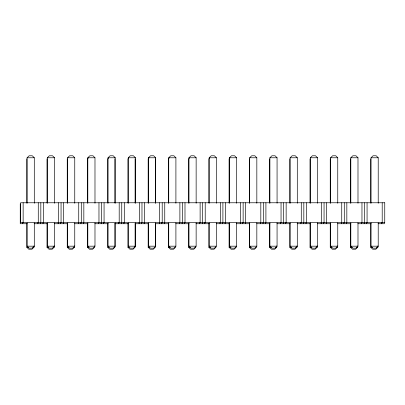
<?xml version="1.0" encoding="UTF-8"?>
<svg xmlns="http://www.w3.org/2000/svg" width="405" height="405" viewBox="0 0 405 405"><rect width="100%" height="100%" fill="white"/><g stroke="black" fill="none" stroke-linecap="round" stroke-linejoin="round"><path stroke-width="0.61" d="M27.125 203.239L27.125 157.768L29.114 155.778L32.299 155.778L34.293 157.768L34.293 203.239M47.355 203.239L47.355 157.768L49.344 155.778L52.534 155.778L54.523 157.768L54.523 203.239M67.584 203.239L67.584 157.768L69.574 155.778L72.763 155.778L74.753 157.768L74.753 203.239M87.814 203.239L87.814 157.768L89.809 155.778L92.993 155.778L94.983 157.768L94.983 203.239M88.27 158.026L87.475 158.821L87.475 203.026M108.049 203.239L108.049 157.768L110.038 155.778L113.223 155.778L115.217 157.768L115.217 203.239M108.499 158.026L107.705 158.821L107.705 203.026M34.293 222.816L34.293 246.179L32.299 248.169L29.114 248.169L27.125 246.179L27.125 222.816M33.949 245.967L33.949 247.232L31.96 249.222L28.77 249.222L26.781 247.232L26.781 223.236M128.279 203.239L128.279 157.768L130.268 155.778L133.458 155.778L135.447 157.768L135.447 203.239M128.734 158.026L127.934 158.821L127.934 203.026M54.523 222.816L54.523 246.179L52.534 248.169L49.344 248.169L47.355 246.179L47.355 222.816M54.179 245.967L54.179 247.232L52.189 249.222L49.005 249.222L47.01 247.232L47.01 223.236M148.508 203.239L148.508 157.768L150.498 155.778L153.687 155.778L155.677 157.768L155.677 203.239M148.964 158.026L148.169 158.821L148.169 203.026M74.753 222.816L74.753 246.179L72.763 248.169L69.574 248.169L67.584 246.179L67.584 222.816M74.414 245.967L74.414 247.232L72.419 249.222L69.235 249.222L67.245 247.232L67.245 223.236M168.738 203.239L168.738 157.768L170.733 155.778L173.917 155.778L175.907 157.768L175.907 203.239M169.194 158.026L168.399 158.821L168.399 203.026M94.983 222.816L94.983 246.179L92.993 248.169L89.809 248.169L87.814 246.179L87.814 222.816M188.973 203.239L188.973 157.768L190.963 155.778L194.147 155.778L196.141 157.768L196.141 203.239M189.424 158.026L188.629 158.821L188.629 203.026M115.217 222.816L115.217 246.179L113.223 248.169L110.038 248.169L108.049 246.179L108.049 222.816M209.203 203.239L209.203 157.768L211.192 155.778L214.382 155.778L216.371 157.768L216.371 203.239M209.658 158.026L208.858 158.821L208.858 203.026M135.447 222.816L135.447 246.179L133.458 248.169L130.268 248.169L128.279 246.179L128.279 222.816M229.432 203.239L229.432 157.768L231.422 155.778L234.611 155.778L236.601 157.768L236.601 203.239M229.888 158.026L229.093 158.821L229.093 203.026M155.677 222.816L155.677 246.179L153.687 248.169L150.498 248.169L148.508 246.179L148.508 222.816M249.662 203.239L249.662 157.768L251.657 155.778L254.841 155.778L256.831 157.768L256.831 203.239M175.907 222.816L175.907 246.179L173.917 248.169L170.733 248.169L168.738 246.179L168.738 222.816M175.567 247.232L173.578 249.222L170.389 249.222L168.399 247.232L168.399 223.236M269.897 203.239L269.897 157.768L271.887 155.778L275.071 155.778L277.066 157.768L277.066 203.239M196.141 222.816L196.141 246.179L194.147 248.169L190.963 248.169L188.973 246.179L188.973 222.816M195.797 247.232L193.808 249.222L190.618 249.222L188.629 247.232L188.629 223.236M290.127 203.239L290.127 157.768L292.116 155.778L295.306 155.778L297.295 157.768L297.295 203.239M216.371 222.816L216.371 246.179L214.382 248.169L211.192 248.169L209.203 246.179L209.203 222.816M216.027 247.232L214.037 249.222L210.853 249.222L208.858 247.232L208.858 223.236M310.357 203.239L310.357 157.768L312.346 155.778L315.535 155.778L317.525 157.768L317.525 203.239M236.601 222.816L236.601 246.179L234.611 248.169L231.422 248.169L229.432 246.179L229.432 222.816M236.262 247.232L234.267 249.222L231.083 249.222L229.093 247.232L229.093 223.236M330.586 203.239L330.586 157.768L332.581 155.778L335.765 155.778L337.755 157.768L337.755 203.239M256.831 222.816L256.831 246.179L254.841 248.169L251.657 248.169L249.662 246.179L249.662 222.816M256.492 247.232L254.502 249.222L251.313 249.222L249.323 247.232L249.323 223.236M350.821 203.239L350.821 157.768L352.811 155.778L355.995 155.778L357.99 157.768L357.99 203.239M277.066 222.816L277.066 246.179L275.071 248.169L271.887 248.169L269.897 246.179L269.897 222.816M276.721 245.967L276.721 247.232L274.732 249.222L271.542 249.222L269.553 247.232L269.553 223.236M371.051 203.239L371.051 157.768L373.04 155.778L376.23 155.778L378.219 157.768L378.219 203.239M297.295 222.816L297.295 246.179L295.306 248.169L292.116 248.169L290.127 246.179L290.127 222.816M296.951 245.967L296.951 247.232L294.962 249.222L291.777 249.222L289.783 247.232L289.783 223.236M317.525 222.816L317.525 246.179L315.535 248.169L312.346 248.169L310.357 246.179L310.357 222.816M317.186 245.967L317.186 247.232L315.191 249.222L312.007 249.222L310.017 247.232L310.017 223.236M337.755 222.816L337.755 246.179L335.765 248.169L332.581 248.169L330.586 246.179L330.586 222.816M337.416 245.967L337.416 247.232L335.426 249.222L332.237 249.222L330.247 247.232L330.247 223.236M357.99 222.816L357.99 246.179L355.995 248.169L352.811 248.169L350.821 246.179L350.821 222.816M357.645 245.967L357.645 247.232L355.656 249.222L352.466 249.222L350.477 247.232L350.477 223.236M378.219 222.816L378.219 246.179L376.23 248.169L373.04 248.169L371.051 246.179L371.051 222.816M377.875 245.967L377.875 247.232L375.886 249.222L372.701 249.222L370.707 247.232L370.707 223.236M27.125 157.768L34.293 157.768M47.355 157.768L54.523 157.768M67.584 157.768L74.753 157.768M87.814 157.768L94.983 157.768M108.049 157.768L115.217 157.768M128.279 157.768L135.447 157.768M148.508 157.768L155.677 157.768M168.738 157.768L175.907 157.768M188.973 157.768L196.141 157.768M209.203 157.768L216.371 157.768M229.432 157.768L236.601 157.768M249.662 157.768L256.831 157.768M269.897 157.768L277.066 157.768M290.127 157.768L297.295 157.768M310.357 157.768L317.525 157.768M330.586 157.768L337.755 157.768M350.821 157.768L357.99 157.768M371.051 157.768L378.219 157.768M27.211 223.737L20.25 223.737L20.25 203.821M34.147 223.737L47.446 223.737M54.381 223.737L67.675 223.737M74.611 223.737L87.905 223.737M94.841 223.737L108.135 223.737M115.071 223.737L128.37 223.737M135.305 223.737L148.6 223.737M155.535 223.737L168.829 223.737M175.765 223.737L189.059 223.737M195.995 223.737L209.294 223.737M216.23 223.737L229.524 223.737M236.459 223.737L249.753 223.737M256.689 223.737L269.983 223.737M276.919 223.737L290.218 223.737M297.154 223.737L310.448 223.737M317.383 223.737L330.677 223.737M337.613 223.737L350.907 223.737M357.843 223.737L371.142 223.737M378.078 223.737L384.411 223.737L384.411 222.492M27.125 246.179L34.293 246.179M47.355 246.179L54.523 246.179M67.584 246.179L74.753 246.179M87.814 246.179L94.983 246.179M108.049 246.179L115.217 246.179M128.279 246.179L135.447 246.179M148.508 246.179L155.677 246.179M168.738 246.179L175.907 246.179M188.973 246.179L196.141 246.179M209.203 246.179L216.371 246.179M229.432 246.179L236.601 246.179M249.662 246.179L256.831 246.179M269.897 246.179L277.066 246.179M290.127 246.179L297.295 246.179M310.357 246.179L317.525 246.179M330.586 246.179L337.755 246.179M350.821 246.179L357.99 246.179M371.051 246.179L378.219 246.179M26.781 247.232L28.573 247.232M32.754 247.232L33.949 247.232M47.01 247.232L48.803 247.232M52.984 247.232L54.179 247.232M67.245 247.232L69.037 247.232M73.219 247.232L74.414 247.232M87.475 223.236L87.475 247.232L88.67 247.232M107.705 223.236L107.705 247.232L108.899 247.232M127.934 223.236L127.934 247.232L129.129 247.232M148.169 223.236L148.169 247.232L149.364 247.232M168.399 247.232L170.191 247.232M188.629 247.232L190.421 247.232M208.858 247.232L210.651 247.232M229.093 247.232L230.885 247.232M249.323 247.232L251.115 247.232M269.553 247.232L271.345 247.232M275.527 247.232L276.721 247.232M289.783 247.232L291.575 247.232M295.756 247.232L296.951 247.232M310.017 247.232L311.809 247.232M315.991 247.232L317.186 247.232M330.247 247.232L332.039 247.232M336.221 247.232L337.416 247.232M350.477 247.232L352.269 247.232M356.451 247.232L357.645 247.232M370.707 247.232L372.499 247.232M376.68 247.232L377.875 247.232M148.169 247.232L150.159 249.222L153.343 249.222L155.338 247.232L155.338 223.236M127.934 247.232L129.929 249.222L133.113 249.222L135.103 247.232L135.103 223.236M107.705 247.232L109.694 249.222L112.884 249.222L114.873 247.232L114.873 223.236M87.475 247.232L89.465 249.222L92.654 249.222L94.643 247.232L94.643 245.967M382.204 202.768L382.204 222.684M381.859 222.492L381.859 223.737M370.707 158.821L370.707 203.026M367.067 202.768L367.067 222.684M366.727 222.492L366.727 223.737M364.52 202.768L364.52 222.684M364.176 222.492L364.176 223.737M361.969 202.768L361.969 222.684M361.63 222.492L361.63 223.737M350.477 158.821L350.477 203.026M346.837 202.768L346.837 222.684M346.493 222.492L346.493 223.737M344.285 202.768L344.285 222.684M343.946 222.492L343.946 223.737M341.739 202.768L341.739 222.684M341.4 222.492L341.4 223.737M330.247 158.821L330.247 203.026M326.607 202.768L326.607 222.684M326.263 222.492L326.263 223.737M324.056 202.768L324.056 222.684M323.716 222.492L323.716 223.737M321.509 202.768L321.509 222.684M321.165 222.492L321.165 223.737M310.017 158.821L310.017 203.026M306.372 202.768L306.372 222.684M306.033 222.492L306.033 223.737M303.826 202.768L303.826 222.684M303.487 222.492L303.487 223.737M301.279 202.768L301.279 222.684M300.935 222.492L300.935 223.737M289.783 158.821L289.783 203.026M286.143 202.768L286.143 222.684M285.803 222.492L285.803 223.737M283.596 202.768L283.596 222.684M283.252 222.492L283.252 223.737M281.045 202.768L281.045 222.684M280.705 222.492L280.705 223.737M269.553 158.821L269.553 203.026M265.913 202.768L265.913 222.684M265.569 222.492L265.569 223.737M263.361 202.768L263.361 222.684M263.022 222.492L263.022 223.737M260.815 202.768L260.815 222.684M260.476 222.492L260.476 223.737M249.323 158.821L249.323 203.026M245.683 202.768L245.683 222.684M245.339 222.492L245.339 223.737M243.132 202.768L243.132 222.684M242.792 222.492L242.792 223.737M240.585 202.768L240.585 222.684M240.241 222.492L240.241 223.737M225.448 202.768L225.448 222.684M225.109 222.492L225.109 223.737M222.902 202.768L222.902 222.684M222.563 222.492L222.563 223.737M220.355 202.768L220.355 222.684M220.011 222.492L220.011 223.737M205.219 202.768L205.219 222.684M204.879 222.492L204.879 223.737M202.672 202.768L202.672 222.684M202.328 222.492L202.328 223.737M200.121 202.768L200.121 222.684M199.781 222.492L199.781 223.737M184.989 202.768L184.989 222.684M184.645 222.492L184.645 223.737M182.437 202.768L182.437 222.684M182.098 222.492L182.098 223.737M179.891 202.768L179.891 222.684M179.552 222.492L179.552 223.737M164.759 202.768L164.759 222.684M164.415 222.492L164.415 223.737M162.208 202.768L162.208 222.684M161.868 222.492L161.868 223.737M159.661 202.768L159.661 222.684M159.317 222.492L159.317 223.737M155.338 158.821L155.338 203.026M144.524 202.768L144.524 222.684M144.185 222.492L144.185 223.737M141.978 202.768L141.978 222.684M141.639 222.492L141.639 223.737M139.431 202.768L139.431 222.684M139.087 222.492L139.087 223.737M135.103 158.821L135.103 203.026M124.294 202.768L124.294 222.684M123.955 222.492L123.955 223.737M121.748 202.768L121.748 222.684M121.404 222.492L121.404 223.737M119.197 202.768L119.197 222.684M118.857 222.492L118.857 223.737M114.873 158.821L114.873 203.026M104.065 202.768L104.065 222.684M103.72 222.492L103.72 223.737M101.513 202.768L101.513 222.684M101.174 222.492L101.174 223.737M98.967 202.768L98.967 222.684M98.628 222.492L98.628 223.737M83.835 202.768L83.835 222.684M83.491 222.492L83.491 223.737M81.284 202.768L81.284 222.684M80.944 222.492L80.944 223.737M78.737 202.768L78.737 222.684M78.393 222.492L78.393 223.737M67.245 158.821L67.245 203.026M63.6 202.768L63.6 222.684M63.261 222.492L63.261 223.737M61.054 202.768L61.054 222.684M60.715 222.492L60.715 223.737M58.507 202.768L58.507 222.684M58.163 222.492L58.163 223.737M47.01 158.821L47.01 203.026M43.37 202.768L43.37 222.684M43.031 222.492L43.031 223.737M40.824 202.768L40.824 222.684M40.48 222.492L40.48 223.737M38.272 202.768L38.272 222.684M37.933 222.492L37.933 223.737M26.781 158.821L26.781 203.026M23.141 202.768L23.141 222.684M22.796 222.492L22.796 223.737M384.75 202.768L20.589 202.768L20.589 222.684L384.75 222.684L384.75 202.768"/></g></svg>
